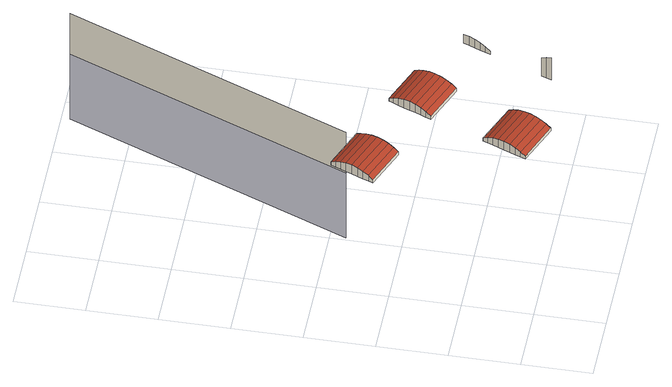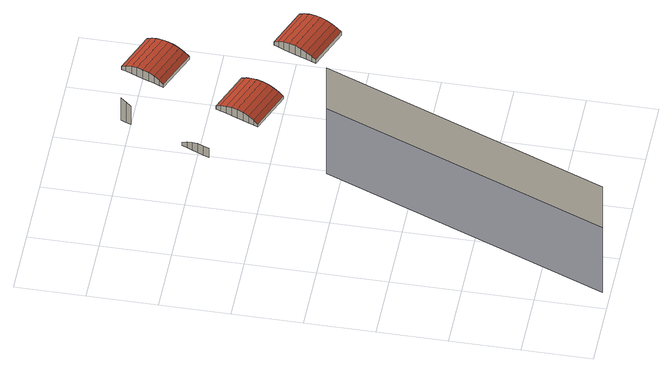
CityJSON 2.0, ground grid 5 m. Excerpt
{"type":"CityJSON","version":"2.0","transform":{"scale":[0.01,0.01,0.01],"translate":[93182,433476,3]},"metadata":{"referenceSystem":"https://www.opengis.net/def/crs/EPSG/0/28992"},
"CityObjects":{
"building1":{"type":"Building","attributes":{"measuredHeight":21.9},"children":["building1-1","building1-2","building1-3"],"geometry":[{"type":"MultiSurface","lod":"2","boundaries":[[[0,1,2,3]],[[4,5,6,7]],[[1,0,8,9]],[[5,10,11,6]],[[9,8,12,13]],[[10,14,15,11]],[[13,12,16,17]],[[14,18,19,15]],[[17,16,20,21]],[[22,19,18,23]],[[21,20,24,25]],[[8,0,3,26]],[[27,22,23,28]],[[25,24,29,30]],[[5,31,32,10]],[[12,8,26,33]],[[34,27,28,35]],[[30,29,36,37]],[[10,32,38,14]],[[16,12,33,39]],[[40,34,35,41]],[[37,36,42,43]],[[14,38,44,18]],[[45,46,43,42]],[[20,16,39,47]],[[18,44,48,23]],[[47,49,24,20]],[[23,48,50,28]],[[49,51,29,24]],[[28,50,52,35]],[[51,53,36,29]],[[35,52,54,41]],[[53,45,42,36]],[[55,40,41,54]],[[44,38,56,57]],[[57,58,48,44]],[[58,59,50,48]],[[59,60,52,50]],[[60,55,54,52]],[[61,62,63,64]],[[62,65,66,63]],[[65,67,68,66]],[[67,69,70,68]],[[71,70,69,72]],[[73,61,64,74]],[[61,73,75,62]],[[76,71,72,77]],[[62,75,78,65]],[[79,76,77,80]],[[65,78,81,67]],[[82,79,80,83]],[[67,81,84,69]],[[69,84,85,72]],[[75,73,74,86]],[[72,85,87,77]],[[78,75,86,88]],[[77,87,89,80]],[[90,91,92,93]],[[81,78,88,94]],[[80,89,95,83]],[[96,90,93,97]],[[98,82,83,95]],[[84,81,94,99]],[[99,100,85,84]],[[100,101,87,85]],[[101,102,89,87]],[[102,98,95,89]],[[103,104,105,106]],[[104,107,108,105]],[[109,110,111,112]],[[113,114,110,109]],[[107,115,116,108]],[[115,117,118,116]],[[119,118,117,120]]],"semantics":{"surfaces":[{"type":"WallSurface"},{"type":"RoofSurface"},{"type":"ClosureSurface"}],"values":[0,0,1,0,1,0,1,0,1,0,1,0,0,1,1,0,0,1,1,0,0,1,1,0,0,1,0,1,0,1,0,1,0,0,0,0,0,0,0,0,0,0,0,0,0,1,0,1,0,1,0,1,1,0,1,0,1,0,0,1,0,0,0,0,0,0,0,0,0,0,2,0,0,0]}}]},
"building1-1":{"type":"BuildingInstallation","parents":["building1"],"geometry":[{"type":"MultiSurface","lod":"2","boundaries":[[[17,21,121,122]],[[9,13,123,124]],[[49,51,29,24]],[[20,16,39,47]],[[8,0,3,26]],[[46,125,37,43]],[[125,126,30,37]],[[47,49,24,20]],[[53,45,42,36]],[[127,121,21,25]],[[51,53,36,29]],[[0,1,2,3]],[[126,127,25,30]],[[12,8,26,33]],[[45,46,43,42]],[[1,9,124,2]],[[16,12,33,39]],[[13,17,122,123]],[[37,36,42,43]],[[9,8,12,13]],[[1,0,8,9]],[[30,29,36,37]],[[25,24,29,30]],[[17,16,20,21]],[[21,20,24,25]],[[13,12,16,17]]],"semantics":{"surfaces":[{"type":"WallSurface"},{"type":"RoofSurface"}],"values":[0,0,0,0,0,0,0,0,0,0,0,0,0,0,0,0,0,0,1,1,1,1,1,1,1,1]}}]},
"building1-2":{"type":"BuildingInstallation","parents":["building1"],"geometry":[{"type":"MultiSurface","lod":"2","boundaries":[[[40,34,35,41]],[[60,55,54,52]],[[55,40,41,54]],[[32,31,128,129]],[[34,27,28,35]],[[59,60,52,50]],[[27,22,23,28]],[[58,59,50,48]],[[22,19,18,23]],[[57,58,48,44]],[[14,18,19,15]],[[38,32,129,56]],[[44,38,56,57]],[[10,14,15,11]],[[5,10,11,6]],[[4,5,6,7]],[[31,130,131,128]],[[130,4,7,131]],[[5,31,32,10]],[[18,44,48,23]],[[23,48,50,28]],[[10,32,38,14]],[[35,52,54,41]],[[28,50,52,35]],[[14,38,44,18]],[[4,130,31,5]]],"semantics":{"surfaces":[{"type":"WallSurface"},{"type":"RoofSurface"}],"values":[0,0,0,0,0,0,0,0,0,0,0,0,0,0,0,0,0,0,1,1,1,1,1,1,1,1]}}]},
"building1-3":{"type":"BuildingInstallation","parents":["building1"],"geometry":[{"type":"MultiSurface","lod":"2","boundaries":[[[101,102,89,87]],[[61,62,63,64]],[[75,73,74,86]],[[98,82,83,95]],[[100,101,87,85]],[[62,65,66,63]],[[82,79,80,83]],[[65,67,68,66]],[[99,100,85,84]],[[78,75,86,88]],[[79,76,77,80]],[[102,98,95,89]],[[67,69,70,68]],[[76,71,72,77]],[[84,81,94,99]],[[73,61,64,74]],[[71,70,69,72]],[[81,78,88,94]],[[80,89,95,83]],[[77,87,89,80]],[[69,84,85,72]],[[67,81,84,69]],[[61,73,75,62]],[[65,78,81,67]],[[62,75,78,65]],[[72,85,87,77]]],"semantics":{"surfaces":[{"type":"WallSurface"},{"type":"RoofSurface"}],"values":[0,0,0,0,0,0,0,0,0,0,0,0,0,0,0,0,0,0,1,1,1,1,1,1,1,1]}}]}
},
"vertices":[
[366,1000,1029],[63,1122,1029],[63,1122,999],[366,1000,999],[480,147,1026],[494,182,1048],[494,182,999],[480,147,999],[379,1035,1051],[77,1157,1051],[509,220,1065],[509,220,999],[395,1073,1068],[92,1195,1068],[526,261,1075],[526,261,999],[412,1114,1078],[109,1236,1078],[543,304,1079],[543,304,999],[429,1157,1082],[126,1279,1082],[560,346,999],[560,346,1075],[446,1200,1078],[143,1322,1078],[379,1035,999],[577,387,999],[577,387,1065],[462,1241,1068],[160,1363,1068],[796,59,1048],[812,98,1065],[395,1073,999],[592,426,999],[592,426,1048],[478,1279,1051],[175,1401,1051],[828,139,1075],[412,1114,999],[606,460,999],[606,460,1026],[492,1313,1029],[189,1435,1029],[846,182,1079],[492,1313,999],[189,1435,999],[429,1157,999],[863,224,1075],[446,1200,999],[879,265,1065],[462,1241,999],[895,304,1048],[478,1279,999],[909,338,1026],[909,338,999],[828,139,999],[846,182,999],[863,224,999],[879,265,999],[895,304,999],[752,848,1026],[765,882,1048],[765,882,999],[752,848,999],[781,920,1064],[781,920,999],[798,961,1075],[798,961,999],[815,1004,1079],[815,1004,999],[832,1047,999],[832,1047,1075],[1054,726,1026],[1054,726,999],[1068,760,1048],[849,1088,999],[849,1088,1064],[1084,798,1064],[864,1126,999],[864,1126,1048],[1100,839,1075],[878,1160,999],[878,1160,1026],[1117,882,1079],[1135,925,1075],[1068,760,999],[1151,966,1064],[1084,798,999],[1166,1004,1048],[1293,149,999],[1278,111,999],[1278,111,1208],[1293,149,1191],[1100,839,999],[1180,1038,1026],[1307,184,999],[1307,184,1169],[1180,1038,999],[1117,882,999],[1135,925,999],[1151,966,999],[1166,1004,999],[1452,564,1030],[1465,598,1052],[1465,598,999],[1452,564,999],[1481,636,1069],[1481,636,999],[1345,3446,618],[524,1391,618],[524,1391,999],[1345,3446,999],[1345,3446,11],[524,1391,11],[1498,678,1080],[1498,678,999],[1515,720,1083],[1515,720,999],[1532,763,999],[1532,763,1080],
[126,1279,999],[109,1236,999],[92,1195,999],[77,1157,999],[175,1401,999],[160,1363,999],[143,1322,999],
[796,59,999],[812,98,999],[783,25,1026],[783,25,999]
]}
